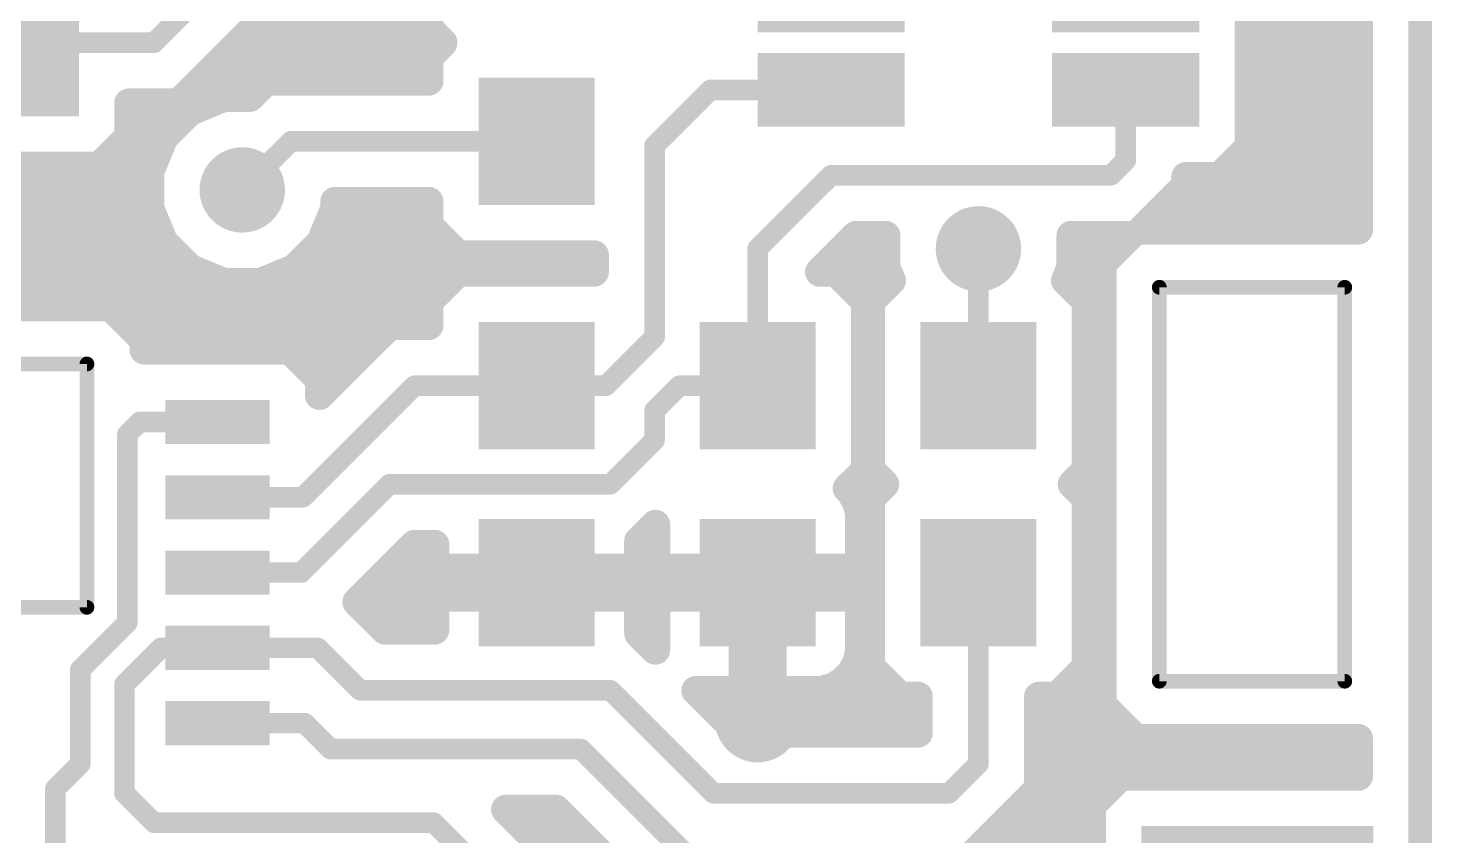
# Model space of a CAD drawing. Extents: x -0.1 to 53.2, y -0.1 to 25.5.
# Drawn here: x 13.39 to 25.5, y 9.66 to 16.64 of the extents above; entities that cross this region are included whole.
import ezdxf

# ---------------------------------------------------------------- set-up
doc = ezdxf.new("R2010")
doc.units = 0
for name, color, linetype in [('1', 22, 'CONTINUOUS'), ('18', 82, 'CONTINUOUS'), ('20', 7, 'CONTINUOUS')]:
    doc.layers.add(name, color=color, linetype=linetype)

# ---------------------------------------------------------------- blocks, each defined once
blk = doc.blocks.new('RECT')
blk.add_solid([(-0.5, -0.5), (0.5, -0.5), (-0.5, 0.5), (0.5, 0.5)])
blk = doc.blocks.new('ROUNDV')
at = {"const_width": 0.5}
blk.add_lwpolyline([(0, -0.25, 1), (0, 0.25, 1), (0, -0.25)], format="xyb", dxfattribs=at)

msp = doc.modelspace()

# ---------------------------------------------------------------- linework, layer by layer
at = {"layer": '1'}
for points, const_width in [([(24.8666, 24.8666), (24.8666, 14.8953)], 0.254), ([(14.478, 16.51), (15.328, 17.36)], 0.1778), ([(23.9268, 15.6072), (23.9268, 17.4128)], 0.254), ([(14.6937, 15.9893), (15.5437, 16.8393)], 0.254), ([(16.8482, 16.8393), (16.8482, 16.6311)], 0.254), ([(15.4684, 16.764), (16.8482, 16.764)], 0.254), ([(23.9268, 16.764), (24.8666, 16.764)], 0.254), ([(16.8482, 16.6311), (16.9693, 16.51)], 0.254), ([(13.5128, 16.51), (14.478, 16.51)], 0.1778), ([(15.2144, 16.51), (16.9693, 16.51)], 0.254), ([(16.9693, 16.51), (16.8482, 16.3889)], 0.254), ([(23.9268, 16.51), (24.8666, 16.51)], 0.254), ([(16.8482, 16.3889), (16.8482, 16.1807)], 0.254), ([(14.9604, 16.256), (16.8482, 16.256)], 0.254), ([(23.9268, 16.256), (24.8666, 16.256)], 0.254), ([(15.4443, 16.1807), (15.3037, 16.0401)], 0.254), ([(16.8482, 16.1807), (15.4443, 16.1807)], 0.254), ([(14.2621, 15.6961), (14.2621, 15.9893)], 0.254), ([(14.2621, 15.9893), (14.6937, 15.9893)], 0.254), ([(14.7064, 16.002), (14.9889, 16.002)], 0.254), ([(15.0808, 16.0401), (14.7868, 15.9183)], 0.254), ([(15.3037, 16.0401), (15.0808, 16.0401)], 0.254), ([(18.796, 15.621), (19.2786, 16.1036)], 0.1778), ([(20.32, 16.1036), (19.2786, 16.1036)], 0.1778), ([(22.86, 15.494), (22.86, 16.1036)], 0.1778), ([(23.9268, 16.002), (24.8666, 16.002)], 0.254), ([(14.7868, 15.9183), (14.5617, 15.6932)], 0.254), ([(14.2621, 15.748), (14.6165, 15.748)], 0.254), ([(23.9268, 15.748), (24.8666, 15.748)], 0.254), ([(14.0092, 15.4432), (14.2621, 15.6961)], 0.254), ([(14.5617, 15.6932), (14.4399, 15.3992)], 0.254), ([(15.66, 15.66), (15.24, 15.24)], 0.1778), ([(17.78, 15.66), (15.66, 15.66)], 0.1778), ([(18.796, 13.97), (18.796, 15.621)], 0.1778), ([(23.6739, 15.3543), (23.9268, 15.6072)], 0.254), ([(13.1316, 15.4432), (14.0092, 15.4432)], 0.254), ([(14.06, 15.494), (14.4792, 15.494)], 0.254), ([(14.4399, 15.3992), (14.4399, 15.0808)], 0.254), ([(22.733, 15.367), (22.86, 15.494)], 0.1778), ([(23.8136, 15.494), (24.8666, 15.494)], 0.254), ([(19.685, 14.732), (20.32, 15.367)], 0.1778), ([(20.32, 15.367), (22.733, 15.367)], 0.1778), ([(23.0757, 14.9733), (23.3807, 15.2783)], 0.254), ([(23.3807, 15.2783), (23.3807, 15.3543)], 0.254), ([(23.3807, 15.3543), (23.6739, 15.3543)], 0.254), ([(12.9284, 15.24), (14.4399, 15.24)], 0.254), ([(16.0401, 15.0808), (16.0401, 15.1393)], 0.254), ([(16.0401, 15.1393), (16.8482, 15.1393)], 0.254), ([(16.8482, 15.1393), (16.8482, 14.9311)], 0.254), ([(23.3424, 15.24), (24.8666, 15.24)], 0.254), ([(14.4399, 15.0808), (14.5617, 14.7868)], 0.254), ([(15.9183, 14.7868), (16.0401, 15.0808)], 0.254), ([(12.6744, 14.986), (14.4792, 14.986)], 0.254), ([(16.0008, 14.986), (16.8482, 14.986)], 0.254), ([(16.8482, 14.9311), (17.1011, 14.6782)], 0.254), ([(22.9977, 14.8953), (23.0757, 14.9733)], 0.254), ([(24.8666, 14.8953), (22.9977, 14.8953)], 0.254), ([(23.0884, 14.986), (24.8666, 14.986)], 0.254), ([(14.5617, 14.7868), (14.7868, 14.5617)], 0.254), ([(15.6932, 14.5617), (15.9183, 14.7868)], 0.254), ([(20.2212, 14.5318), (20.5357, 14.8463)], 0.254), ([(20.5357, 14.8463), (20.7899, 14.8463)], 0.254), ([(20.7899, 14.8463), (20.7899, 14.5728)], 0.254), ([(22.3901, 14.5728), (22.3901, 14.8463)], 0.254), ([(22.3901, 14.8463), (22.5173, 14.8463)], 0.254), ([(22.5173, 14.8463), (22.8958, 14.8463)], 0.254), ([(22.8958, 14.8463), (22.6547, 14.6052)], 0.254), ([(12.4204, 14.732), (14.6165, 14.732)], 0.254), ([(15.8635, 14.732), (17.0473, 14.732)], 0.254), ([(17.1011, 14.6782), (18.2753, 14.6782)], 0.254), ([(18.2753, 14.6782), (18.2753, 14.5318)], 0.254), ([(19.685, 13.55), (19.685, 14.732)], 0.1778), ([(20.4214, 14.732), (20.7899, 14.732)], 0.254), ([(21.59, 13.55), (21.59, 14.732)], 0.1778), ([(22.3901, 14.732), (22.7815, 14.732)], 0.254), ([(14.7868, 14.5617), (15.0808, 14.4399)], 0.254), ([(15.3992, 14.4399), (15.6932, 14.5617)], 0.254), ([(17.1011, 14.5318), (16.8482, 14.2789)], 0.254), ([(18.2753, 14.5318), (17.1011, 14.5318)], 0.254), ([(20.3639, 14.5318), (20.2212, 14.5318)], 0.254), ([(20.6168, 14.2789), (20.3639, 14.5318)], 0.254), ([(20.7899, 14.5728), (20.8374, 14.4581)], 0.254), ([(22.3426, 14.4581), (22.3901, 14.5728)], 0.254), ([(22.6547, 14.6052), (22.6547, 10.7948)], 0.254), ([(10.0074, 14.478), (14.9889, 14.478)], 0.254), ([(15.0808, 14.4399), (15.3992, 14.4399)], 0.254), ([(15.4911, 14.478), (17.0473, 14.478)], 0.254), ([(20.4177, 14.478), (20.8292, 14.478)], 0.254), ([(20.8374, 14.4581), (20.6582, 14.2789)], 0.254), ([(22.5218, 14.2789), (22.3426, 14.4581)], 0.254), ([(22.3508, 14.478), (22.6547, 14.478)], 0.254), ([(14.1052, 14.2333), (11.2948, 14.2333)], 0.254), ([(14.3953, 13.9432), (14.1052, 14.2333)], 0.254), ([(14.1145, 14.224), (16.8482, 14.224)], 0.254), ([(16.8482, 14.2789), (16.8482, 14.0707)], 0.254), ([(20.6168, 12.8211), (20.6168, 14.2789)], 0.254), ([(20.6168, 14.224), (20.6582, 14.224)], 0.254), ([(20.6582, 14.2789), (20.6582, 12.8211)], 0.254), ([(22.5218, 12.8211), (22.5218, 14.2789)], 0.254), ([(22.5218, 14.224), (22.6547, 14.224)], 0.254), ([(16.5093, 14.0707), (15.9068, 13.4682)], 0.254), ([(16.8482, 14.0707), (16.5093, 14.0707)], 0.254), ([(14.3685, 13.97), (16.4086, 13.97)], 0.254), ([(14.3953, 13.859), (14.3953, 13.9432)], 0.254), ([(18.376, 13.55), (18.796, 13.97)], 0.1778), ([(20.6168, 13.97), (20.6582, 13.97)], 0.254), ([(22.5218, 13.97), (22.6547, 13.97)], 0.254), ([(14.3961, 13.8598), (14.3953, 13.859)], 0.254), ([(15.6539, 13.8598), (14.3961, 13.8598)], 0.254), ([(15.9068, 13.6069), (15.6539, 13.8598)], 0.254), ([(15.7977, 13.716), (16.1546, 13.716)], 0.254), ([(20.6168, 13.716), (20.6582, 13.716)], 0.254), ([(22.5218, 13.716), (22.6547, 13.716)], 0.254), ([(15.9068, 13.4682), (15.9068, 13.6069)], 0.254), ([(16.725, 13.55), (15.763, 12.588)], 0.1778), ([(17.78, 13.55), (16.725, 13.55)], 0.1778), ([(17.78, 13.55), (18.376, 13.55)], 0.1778), ([(18.796, 13.335), (19.011, 13.55)], 0.1778), ([(19.685, 13.55), (19.011, 13.55)], 0.1778), ([(20.6168, 13.462), (20.6582, 13.462)], 0.254), ([(22.5218, 13.462), (22.6547, 13.462)], 0.254), ([(14.3556, 13.238), (14.2494, 13.1318)], 0.1778), ([(15.025, 13.238), (14.3556, 13.238)], 0.1778), ([(18.796, 13.081), (18.796, 13.335)], 0.1778), ([(20.6168, 13.208), (20.6582, 13.208)], 0.254), ([(22.5218, 13.208), (22.6547, 13.208)], 0.254), ([(14.2494, 13.1318), (14.2494, 11.5062)], 0.1778), ([(18.415, 12.7), (18.796, 13.081)], 0.1778), ([(20.6168, 12.954), (20.6582, 12.954)], 0.254), ([(22.5218, 12.954), (22.6547, 12.954)], 0.254), ([(20.4597, 12.6641), (20.6168, 12.8211)], 0.254), ([(20.6582, 12.8211), (20.7793, 12.7)], 0.254), ([(22.4007, 12.7), (22.5218, 12.8211)], 0.254), ([(15.748, 11.938), (16.51, 12.7)], 0.1778), ([(16.51, 12.7), (18.415, 12.7)], 0.1778), ([(20.4899, 12.6339), (20.4597, 12.6641)], 0.254), ([(20.54, 12.5471), (20.4899, 12.6339)], 0.254), ([(20.4957, 12.7), (20.7793, 12.7)], 0.254), ([(20.7793, 12.7), (20.6582, 12.5789)], 0.254), ([(22.5218, 12.5789), (22.4007, 12.7)], 0.254), ([(22.4007, 12.7), (22.6547, 12.7)], 0.254), ([(15.025, 12.588), (15.763, 12.588)], 0.1778), ([(20.566, 12.4502), (20.54, 12.5471)], 0.254), ([(20.6582, 12.5789), (20.6582, 11.1211)], 0.254), ([(22.5218, 11.1211), (22.5218, 12.5789)], 0.254), ([(18.661, 12.2096), (18.804, 12.3526)], 0.254), ([(18.804, 12.3526), (18.804, 11.973)], 0.254), ([(20.566, 11.973), (20.566, 12.4502)], 0.254), ([(20.566, 12.446), (20.6582, 12.446)], 0.254), ([(22.5218, 12.446), (22.6547, 12.446)], 0.254), ([(16.2304, 11.684), (16.7257, 12.1793)], 0.254), ([(16.7257, 12.1793), (16.899, 12.1793)], 0.254), ([(16.899, 12.1793), (16.899, 11.973)], 0.254), ([(18.661, 11.973), (18.661, 12.2096)], 0.254), ([(18.661, 12.192), (18.804, 12.192)], 0.254), ([(20.566, 12.192), (20.6582, 12.192)], 0.254), ([(22.5218, 12.192), (22.6547, 12.192)], 0.254), ([(15.025, 11.938), (15.748, 11.938)], 0.1778), ([(16.4844, 11.938), (17.657, 11.938)], 0.254), ([(16.899, 11.973), (17.657, 11.973)], 0.254), ([(17.657, 11.973), (17.657, 11.727)], 0.254), ([(17.903, 11.727), (17.903, 11.973)], 0.254), ([(17.903, 11.973), (18.661, 11.973)], 0.254), ([(17.903, 11.938), (19.562, 11.938)], 0.254), ([(18.804, 11.973), (19.562, 11.973)], 0.254), ([(19.562, 11.973), (19.562, 11.727)], 0.254), ([(19.808, 11.727), (19.808, 11.973)], 0.254), ([(19.808, 11.973), (20.566, 11.973)], 0.254), ([(19.808, 11.938), (20.6582, 11.938)], 0.254), ([(22.5218, 11.938), (22.6547, 11.938)], 0.254), ([(21.59, 11.85), (21.59, 10.287)], 0.1778), ([(16.4717, 11.4427), (16.2304, 11.684)], 0.254), ([(16.2304, 11.684), (16.899, 11.684)], 0.254), ([(17.657, 11.727), (16.899, 11.727)], 0.254), ([(16.899, 11.727), (16.899, 11.4427)], 0.254), ([(18.661, 11.727), (17.903, 11.727)], 0.254), ([(18.661, 11.4124), (18.661, 11.727)], 0.254), ([(18.661, 11.684), (18.804, 11.684)], 0.254), ([(19.562, 11.727), (18.804, 11.727)], 0.254), ([(18.804, 11.727), (18.804, 11.2694)], 0.254), ([(19.562, 10.919), (19.562, 11.727)], 0.254), ([(19.562, 11.727), (19.808, 11.727)], 0.254), ([(19.562, 11.684), (19.808, 11.684)], 0.254), ([(20.566, 11.727), (19.808, 11.727)], 0.254), ([(19.808, 11.727), (19.808, 10.919)], 0.254), ([(20.566, 11.2498), (20.566, 11.727)], 0.254), ([(20.566, 11.684), (20.6582, 11.684)], 0.254), ([(22.5218, 11.684), (22.6547, 11.684)], 0.254), ([(14.2494, 11.5062), (13.843, 11.0998)], 0.1778), ([(16.899, 11.4427), (16.4717, 11.4427)], 0.254), ([(18.661, 11.43), (18.804, 11.43)], 0.254), ([(18.804, 11.2694), (18.661, 11.4124)], 0.254), ([(19.562, 11.43), (19.808, 11.43)], 0.254), ([(20.566, 11.43), (20.6582, 11.43)], 0.254), ([(22.5218, 11.43), (22.6547, 11.43)], 0.254), ([(14.5392, 11.288), (14.224, 10.9728)], 0.1778), ([(15.025, 11.288), (14.5392, 11.288)], 0.1778), ([(15.025, 11.288), (15.89, 11.288)], 0.1778), ([(15.89, 11.288), (16.256, 10.922)], 0.1778), ([(19.562, 11.176), (19.808, 11.176)], 0.254), ([(20.4899, 11.0661), (20.54, 11.1529)], 0.254), ([(20.54, 11.1529), (20.566, 11.2498)], 0.254), ([(20.5462, 11.176), (20.6582, 11.176)], 0.254), ([(22.5218, 11.176), (22.6547, 11.176)], 0.254), ([(13.843, 11.0998), (13.843, 10.287)], 0.1778), ([(20.4189, 10.9951), (20.4899, 11.0661)], 0.254), ([(20.6582, 11.1211), (20.9111, 10.8682)], 0.254), ([(22.2689, 10.8682), (22.5218, 11.1211)], 0.254), ([(14.224, 10.9728), (14.224, 10.033)], 0.1778), ([(19.5197, 10.5537), (19.1544, 10.919)], 0.254), ([(19.1544, 10.919), (19.562, 10.919)], 0.254), ([(19.562, 10.922), (19.808, 10.922)], 0.254), ([(19.808, 10.919), (20.2352, 10.919)], 0.254), ([(20.2352, 10.919), (20.3321, 10.945)], 0.254), ([(20.2464, 10.922), (20.8573, 10.922)], 0.254), ([(20.3321, 10.945), (20.4189, 10.9951)], 0.254), ([(22.3227, 10.922), (22.6547, 10.922)], 0.254), ([(18.415, 10.922), (16.256, 10.922)], 0.1778), ([(19.304, 10.033), (18.415, 10.922)], 0.1778), ([(20.9111, 10.8682), (21.0693, 10.8682)], 0.254), ([(21.0693, 10.8682), (21.0693, 10.5537)], 0.254), ([(22.1107, 10.0713), (22.1107, 10.8682)], 0.254), ([(22.1107, 10.8682), (22.2689, 10.8682)], 0.254), ([(22.6547, 10.7948), (22.9448, 10.5047)], 0.254), ([(19.4054, 10.668), (21.0693, 10.668)], 0.254), ([(22.1107, 10.668), (22.7815, 10.668)], 0.254), ([(15.025, 10.638), (15.778, 10.638)], 0.1778), ([(15.778, 10.638), (16.002, 10.414)], 0.1778), ([(21.0693, 10.5537), (19.5197, 10.5537)], 0.254), ([(22.1107, 10.414), (24.8666, 10.414)], 0.254), ([(22.9448, 10.5047), (24.8666, 10.5047)], 0.254), ([(24.8666, 10.5047), (24.8666, 10.1818)], 0.254), ([(16.002, 10.414), (18.161, 10.414)], 0.1778), ([(18.161, 10.414), (19.685, 8.89)], 0.1778), ([(13.628, 10.072), (13.843, 10.287)], 0.1778), ([(21.59, 10.287), (21.336, 10.033)], 0.1778), ([(22.8161, 10.1818), (22.5632, 9.9289)], 0.254), ([(24.8666, 10.1818), (22.8161, 10.1818)], 0.254), ([(21.8567, 9.8173), (22.1107, 10.0713)], 0.254), ([(22.1107, 10.16), (22.7943, 10.16)], 0.254), ([(13.628, 8.89), (13.628, 10.072)], 0.1778), ([(14.224, 10.033), (14.478, 9.779)], 0.1778), ([(21.336, 10.033), (19.304, 10.033)], 0.1778), ([(22.5632, 9.9289), (22.5632, 8.3711)], 0.254), ([(17.9957, 9.4107), (17.5131, 9.8933)], 0.254), ([(17.5131, 9.8933), (17.9453, 9.8933)], 0.254), ([(17.9453, 9.8933), (18.8849, 8.9537)], 0.254), ([(21.5517, 9.5123), (21.8567, 9.8173)], 0.254), ([(21.9454, 9.906), (22.5632, 9.906)], 0.254), ([(14.478, 9.779), (16.891, 9.779)], 0.1778), ([(16.891, 9.779), (17.78, 8.89)], 0.1778), ([(17.7544, 9.652), (18.1866, 9.652)], 0.254), ([(21.6914, 9.652), (22.5632, 9.652)], 0.254)]:
    msp.add_lwpolyline(points, dxfattribs=dict(at, const_width=const_width))
for points, const_width in [([(16.8931, 16.676, 1), (16.8033, 16.5862)], 0.127), ([(13.5128, 16.5545, 1), (13.5128, 16.4656)], 0.0889), ([(14.478, 16.4656, 1), (14.478, 16.5545)], 0.0889), ([(15.2144, 16.5735, 1), (15.2144, 16.4465)], 0.127), ([(16.7847, 16.6311, 1), (16.9117, 16.6311)], 0.127), ([(17.0142, 16.4651, 1), (16.9244, 16.5549)], 0.127), ([(16.9244, 16.4651, 1), (17.0142, 16.5549)], 0.127), ([(16.9693, 16.4465, 1), (16.9693, 16.5735)], 0.127), ([(23.9268, 16.5735, 1), (23.9268, 16.4465)], 0.127), ([(24.8666, 16.4465, 1), (24.8666, 16.5735)], 0.127), ([(14.4466, 16.5414, 1), (14.5094, 16.4786)], 0.0889), ([(16.9117, 16.3889, 1), (16.7847, 16.3889)], 0.127), ([(16.8033, 16.4338, 1), (16.8931, 16.344)], 0.127), ([(14.9604, 16.3195, 1), (14.9604, 16.1925)], 0.127), ([(16.8482, 16.1925, 1), (16.8482, 16.3195)], 0.127), ([(23.9268, 16.3195, 1), (23.9268, 16.1925)], 0.127), ([(24.8666, 16.1925, 1), (24.8666, 16.3195)], 0.127), ([(15.4443, 16.2442, 1), (15.4443, 16.1172)], 0.127), ([(15.4892, 16.1358, 1), (15.3994, 16.2256)], 0.127), ([(16.7847, 16.1807, 1), (16.9117, 16.1807)], 0.127), ([(16.8482, 16.1172, 1), (16.8482, 16.2442)], 0.127), ([(14.3256, 15.9893, 1), (14.1986, 15.9893)], 0.127), ([(14.2621, 16.0528, 1), (14.2621, 15.9258)], 0.127), ([(14.7064, 16.0655, 1), (14.7064, 15.9385)], 0.127), ([(14.6937, 15.9258, 1), (14.6937, 16.0528)], 0.127), ([(14.9889, 15.9385, 1), (14.9889, 16.0655)], 0.127), ([(15.0808, 16.1036, 1), (15.0808, 15.9766)], 0.127), ([(15.1051, 15.9814, 1), (15.0565, 16.0988)], 0.127), ([(15.2588, 16.085, 1), (15.3486, 15.9952)], 0.127), ([(15.3037, 15.9766, 1), (15.3037, 16.1036)], 0.127), ([(19.2786, 16.1481, 1), (19.2786, 16.0591)], 0.0889), ([(19.31, 16.0722, 1), (19.2472, 16.135)], 0.0889), ([(20.32, 16.0591, 1), (20.32, 16.1481)], 0.0889), ([(22.9045, 16.1036, 1), (22.8155, 16.1036)], 0.0889), ([(23.9268, 16.0655, 1), (23.9268, 15.9385)], 0.127), ([(24.8666, 15.9385, 1), (24.8666, 16.0655)], 0.127), ([(14.6488, 16.0342, 1), (14.7386, 15.9444)], 0.127), ([(14.7625, 15.977, 1), (14.8111, 15.8596)], 0.127), ([(14.8317, 15.8734, 1), (14.7419, 15.9632)], 0.127), ([(14.2621, 15.8115, 1), (14.2621, 15.6845)], 0.127), ([(14.6165, 15.6845, 1), (14.6165, 15.8115)], 0.127), ([(23.9268, 15.8115, 1), (23.9268, 15.6845)], 0.127), ([(24.8666, 15.6845, 1), (24.8666, 15.8115)], 0.127), ([(14.1986, 15.6961, 1), (14.3256, 15.6961)], 0.127), ([(14.307, 15.6512, 1), (14.2172, 15.741)], 0.127), ([(14.5168, 15.7381, 1), (14.6066, 15.6483)], 0.127), ([(14.6204, 15.6689, 1), (14.503, 15.7175)], 0.127), ([(15.66, 15.7044, 1), (15.66, 15.6156)], 0.0889), ([(15.6914, 15.6286, 1), (15.6286, 15.6914)], 0.0889), ([(17.78, 15.6156, 1), (17.78, 15.7044)], 0.0889), ([(18.8405, 15.621, 1), (18.7515, 15.621)], 0.0889), ([(18.7646, 15.6524, 1), (18.8274, 15.5896)], 0.0889), ([(23.8633, 15.6072, 1), (23.9903, 15.6072)], 0.127), ([(23.9717, 15.5623, 1), (23.8819, 15.6521)], 0.127), ([(13.9643, 15.4881, 1), (14.0541, 15.3983)], 0.127), ([(14.06, 15.5575, 1), (14.06, 15.4305)], 0.127), ([(14.0092, 15.3797, 1), (14.0092, 15.5067)], 0.127), ([(14.5034, 15.3992, 1), (14.3764, 15.3992)], 0.127), ([(14.4792, 15.4305, 1), (14.4792, 15.5575)], 0.127), ([(22.8155, 15.494, 1), (22.9045, 15.494)], 0.0889), ([(22.8914, 15.4626, 1), (22.8286, 15.5254)], 0.0889), ([(23.8136, 15.5575, 1), (23.8136, 15.4305)], 0.127), ([(24.8666, 15.4305, 1), (24.8666, 15.5575)], 0.127), ([(14.3812, 15.4235, 1), (14.4986, 15.3748)], 0.127), ([(20.32, 15.4115, 1), (20.32, 15.3226)], 0.0889), ([(20.3514, 15.3356, 1), (20.2886, 15.3984)], 0.0889), ([(22.7016, 15.3984, 1), (22.7644, 15.3356)], 0.0889), ([(22.733, 15.3226, 1), (22.733, 15.4115)], 0.0889), ([(23.4442, 15.3543, 1), (23.3172, 15.3543)], 0.127), ([(23.3807, 15.4178, 1), (23.3807, 15.2908)], 0.127), ([(23.4256, 15.2334, 1), (23.3358, 15.3232)], 0.127), ([(23.629, 15.3992, 1), (23.7188, 15.3094)], 0.127), ([(23.6739, 15.2908, 1), (23.6739, 15.4178)], 0.127), ([(14.4399, 15.1765, 1), (14.4399, 15.3035)], 0.127), ([(15.2086, 15.2714, 1), (15.2714, 15.2086)], 0.0889), ([(16.1036, 15.1393, 1), (15.9766, 15.1393)], 0.127), ([(16.0401, 15.2028, 1), (16.0401, 15.0758)], 0.127), ([(16.9117, 15.1393, 1), (16.7847, 15.1393)], 0.127), ([(16.8482, 15.0758, 1), (16.8482, 15.2028)], 0.127), ([(23.3424, 15.3035, 1), (23.3424, 15.1765)], 0.127), ([(23.3172, 15.2783, 1), (23.4442, 15.2783)], 0.127), ([(24.8666, 15.1765, 1), (24.8666, 15.3035)], 0.127), ([(14.4986, 15.1051, 1), (14.3812, 15.0565)], 0.127), ([(14.3764, 15.0808, 1), (14.5034, 15.0808)], 0.127), ([(15.9766, 15.0808, 1), (16.1036, 15.0808)], 0.127), ([(16.0988, 15.0565, 1), (15.9814, 15.1051)], 0.127), ([(14.4792, 14.9225, 1), (14.4792, 15.0495)], 0.127), ([(16.0008, 15.0495, 1), (16.0008, 14.9225)], 0.127), ([(16.8931, 14.976, 1), (16.8033, 14.8862)], 0.127), ([(16.8482, 14.9225, 1), (16.8482, 15.0495)], 0.127), ([(22.9977, 14.9588, 1), (22.9977, 14.8318)], 0.127), ([(23.0308, 15.0182, 1), (23.1206, 14.9284)], 0.127), ([(23.0884, 15.0495, 1), (23.0884, 14.9225)], 0.127), ([(23.1206, 14.9284, 1), (23.0308, 15.0182)], 0.127), ([(24.8666, 14.9225, 1), (24.8666, 15.0495)], 0.127), ([(24.8666, 14.8318, 1), (24.8666, 14.9588)], 0.127), ([(14.6066, 14.8317, 1), (14.5168, 14.7419)], 0.127), ([(15.9632, 14.7419, 1), (15.8734, 14.8317)], 0.127), ([(16.7847, 14.9311, 1), (16.9117, 14.9311)], 0.127), ([(20.5357, 14.9098, 1), (20.5357, 14.7828)], 0.127), ([(20.5806, 14.8014, 1), (20.4908, 14.8912)], 0.127), ([(20.8534, 14.8463, 1), (20.7264, 14.8463)], 0.127), ([(20.7899, 14.7828, 1), (20.7899, 14.9098)], 0.127), ([(22.4536, 14.8463, 1), (22.3266, 14.8463)], 0.127), ([(22.3901, 14.9098, 1), (22.3901, 14.7828)], 0.127), ([(22.5173, 14.9098, 1), (22.5173, 14.7828)], 0.127), ([(22.5173, 14.7828, 1), (22.5173, 14.9098)], 0.127), ([(22.9407, 14.8014, 1), (22.8509, 14.8912)], 0.127), ([(22.8958, 14.7828, 1), (22.8958, 14.9098)], 0.127), ([(22.9528, 14.9402, 1), (23.0426, 14.8504)], 0.127), ([(24.8031, 14.8953, 1), (24.9301, 14.8953)], 0.127), ([(14.503, 14.7625, 1), (14.6204, 14.8111)], 0.127), ([(14.6165, 14.6685, 1), (14.6165, 14.7955)], 0.127), ([(15.8635, 14.7955, 1), (15.8635, 14.6685)], 0.127), ([(15.8596, 14.8111, 1), (15.977, 14.7625)], 0.127), ([(17.1011, 14.7417, 1), (17.1011, 14.6147)], 0.127), ([(17.0473, 14.6685, 1), (17.0473, 14.7955)], 0.127), ([(17.0562, 14.6333, 1), (17.146, 14.7231)], 0.127), ([(18.3388, 14.6782, 1), (18.2118, 14.6782)], 0.127), ([(18.2753, 14.6147, 1), (18.2753, 14.7417)], 0.127), ([(19.7295, 14.732, 1), (19.6406, 14.732)], 0.0889), ([(19.6536, 14.7634, 1), (19.7164, 14.7006)], 0.0889), ([(20.4214, 14.7955, 1), (20.4214, 14.6685)], 0.127), ([(20.7899, 14.6685, 1), (20.7899, 14.7955)], 0.127), ([(21.6345, 14.732, 1), (21.5455, 14.732)], 0.0889), ([(22.3901, 14.7955, 1), (22.3901, 14.6685)], 0.127), ([(22.7815, 14.6685, 1), (22.7815, 14.7955)], 0.127), ([(14.8111, 14.6204, 1), (14.7625, 14.503)], 0.127), ([(14.7419, 14.5168, 1), (14.8317, 14.6066)], 0.127), ([(15.6483, 14.6066, 1), (15.7381, 14.5168)], 0.127), ([(15.7175, 14.503, 1), (15.6689, 14.6204)], 0.127), ([(17.1011, 14.5953, 1), (17.1011, 14.4683)], 0.127), ([(17.146, 14.4869, 1), (17.0562, 14.5767)], 0.127), ([(18.2753, 14.4683, 1), (18.2753, 14.5953)], 0.127), ([(20.2212, 14.5953, 1), (20.2212, 14.4683)], 0.127), ([(20.4088, 14.5767, 1), (20.319, 14.4869)], 0.127), ([(20.3639, 14.4683, 1), (20.3639, 14.5953)], 0.127), ([(20.8486, 14.5971, 1), (20.7312, 14.5485)], 0.127), ([(22.4488, 14.5485, 1), (22.3314, 14.5971)], 0.127), ([(22.7182, 14.6052, 1), (22.5912, 14.6052)], 0.127), ([(22.6098, 14.6501, 1), (22.6996, 14.5603)], 0.127), ([(14.9889, 14.4145, 1), (14.9889, 14.5415)], 0.127), ([(15.0808, 14.5034, 1), (15.0808, 14.3764)], 0.127), ([(15.0565, 14.3812, 1), (15.1051, 14.4986)], 0.127), ([(15.3748, 14.4986, 1), (15.4235, 14.3812)], 0.127), ([(15.3992, 14.3764, 1), (15.3992, 14.5034)], 0.127), ([(15.4911, 14.5415, 1), (15.4911, 14.4145)], 0.127), ([(17.0473, 14.4145, 1), (17.0473, 14.5415)], 0.127), ([(18.2118, 14.5318, 1), (18.3388, 14.5318)], 0.127), ([(20.1763, 14.5767, 1), (20.2661, 14.4869)], 0.127), ([(20.4177, 14.5415, 1), (20.4177, 14.4145)], 0.127), ([(20.7264, 14.5728, 1), (20.8534, 14.5728)], 0.127), ([(20.7788, 14.4338, 1), (20.8961, 14.4824)], 0.127), ([(20.8823, 14.4132, 1), (20.7925, 14.503)], 0.127), ([(20.8292, 14.4145, 1), (20.8292, 14.5415)], 0.127), ([(22.3875, 14.503, 1), (22.2977, 14.4132)], 0.127), ([(22.2839, 14.4824, 1), (22.4012, 14.4338)], 0.127), ([(22.3508, 14.5415, 1), (22.3508, 14.4145)], 0.127), ([(22.3266, 14.5728, 1), (22.4536, 14.5728)], 0.127), ([(22.6547, 14.4145, 1), (22.6547, 14.5415)], 0.127), ([(14.1501, 14.2782, 1), (14.0603, 14.1884)], 0.127), ([(14.1145, 14.2875, 1), (14.1145, 14.1605)], 0.127), ([(14.1052, 14.1698, 1), (14.1052, 14.2968)], 0.127), ([(16.9117, 14.2789, 1), (16.7847, 14.2789)], 0.127), ([(16.8033, 14.3238, 1), (16.8931, 14.234)], 0.127), ([(16.8482, 14.1605, 1), (16.8482, 14.2875)], 0.127), ([(20.6803, 14.2789, 1), (20.5533, 14.2789)], 0.127), ([(20.6168, 14.2875, 1), (20.6168, 14.1605)], 0.127), ([(20.5719, 14.234, 1), (20.6617, 14.3238)], 0.127), ([(20.7217, 14.2789, 1), (20.5947, 14.2789)], 0.127), ([(20.6133, 14.3238, 1), (20.7031, 14.234)], 0.127), ([(20.6582, 14.1605, 1), (20.6582, 14.2875)], 0.127), ([(22.5853, 14.2789, 1), (22.4583, 14.2789)], 0.127), ([(22.5218, 14.2875, 1), (22.5218, 14.1605)], 0.127), ([(22.4769, 14.234, 1), (22.5667, 14.3238)], 0.127), ([(22.6547, 14.1605, 1), (22.6547, 14.2875)], 0.127), ([(16.5093, 14.1342, 1), (16.5093, 14.0072)], 0.127), ([(16.5542, 14.0258, 1), (16.4644, 14.1156)], 0.127), ([(16.8482, 14.0072, 1), (16.8482, 14.1342)], 0.127), ([(14.3685, 14.0335, 1), (14.3685, 13.9065)], 0.127), ([(14.4588, 13.9432, 1), (14.3318, 13.9432)], 0.127), ([(14.3504, 13.8983, 1), (14.4402, 13.9881)], 0.127), ([(16.4086, 13.9065, 1), (16.4086, 14.0335)], 0.127), ([(16.7847, 14.0707, 1), (16.9117, 14.0707)], 0.127), ([(18.8274, 13.9386, 1), (18.7646, 14.0014)], 0.0889), ([(20.6168, 14.0335, 1), (20.6168, 13.9065)], 0.127), ([(20.6582, 13.9065, 1), (20.6582, 14.0335)], 0.127), ([(22.5218, 14.0335, 1), (22.5218, 13.9065)], 0.127), ([(22.6547, 13.9065, 1), (22.6547, 14.0335)], 0.127), ([(14.3503, 13.9038, 1), (14.4403, 13.8141)], 0.127), ([(14.3961, 13.9233, 1), (14.3961, 13.7963)], 0.127), ([(14.4411, 13.815, 1), (14.3512, 13.9046)], 0.127), ([(15.6988, 13.9047, 1), (15.609, 13.8149)], 0.127), ([(15.6539, 13.7963, 1), (15.6539, 13.9233)], 0.127), ([(18.7515, 13.97, 1), (18.8405, 13.97)], 0.0889), ([(14.3318, 13.859, 1), (14.4588, 13.859)], 0.127), ([(15.7977, 13.7795, 1), (15.7977, 13.6525)], 0.127), ([(16.1546, 13.6525, 1), (16.1546, 13.7795)], 0.127), ([(20.6168, 13.7795, 1), (20.6168, 13.6525)], 0.127), ([(20.6582, 13.6525, 1), (20.6582, 13.7795)], 0.127), ([(22.5218, 13.7795, 1), (22.5218, 13.6525)], 0.127), ([(22.6547, 13.6525, 1), (22.6547, 13.7795)], 0.127), ([(15.9703, 13.6069, 1), (15.8433, 13.6069)], 0.127), ([(15.8619, 13.562, 1), (15.9517, 13.6518)], 0.127), ([(15.8619, 13.5131, 1), (15.9517, 13.4233)], 0.127), ([(16.725, 13.5945, 1), (16.725, 13.5056)], 0.0889), ([(16.7564, 13.5186, 1), (16.6936, 13.5814)], 0.0889), ([(17.78, 13.5945, 1), (17.78, 13.5056)], 0.0889), ([(17.78, 13.5056, 1), (17.78, 13.5945)], 0.0889), ([(18.3446, 13.5814, 1), (18.4074, 13.5186)], 0.0889), ([(18.376, 13.5056, 1), (18.376, 13.5945)], 0.0889), ([(19.011, 13.5945, 1), (19.011, 13.5056)], 0.0889), ([(19.0424, 13.5186, 1), (18.9796, 13.5814)], 0.0889), ([(19.6406, 13.55, 1), (19.7295, 13.55)], 0.0889), ([(19.685, 13.5056, 1), (19.685, 13.5945)], 0.0889), ([(20.6168, 13.5255, 1), (20.6168, 13.3985)], 0.127), ([(20.6582, 13.3985, 1), (20.6582, 13.5255)], 0.127), ([(21.5455, 13.55, 1), (21.6345, 13.55)], 0.0889), ([(22.5218, 13.5255, 1), (22.5218, 13.3985)], 0.127), ([(22.6547, 13.3985, 1), (22.6547, 13.5255)], 0.127), ([(15.8433, 13.4682, 1), (15.9703, 13.4682)], 0.127), ([(14.3556, 13.2825, 1), (14.3556, 13.1936)], 0.0889), ([(14.387, 13.2066, 1), (14.3242, 13.2694)], 0.0889), ([(15.025, 13.1936, 1), (15.025, 13.2825)], 0.0889), ([(18.8405, 13.335, 1), (18.7515, 13.335)], 0.0889), ([(18.7646, 13.3664, 1), (18.8274, 13.3036)], 0.0889), ([(20.6168, 13.2715, 1), (20.6168, 13.1445)], 0.127), ([(20.6582, 13.1445, 1), (20.6582, 13.2715)], 0.127), ([(22.5218, 13.2715, 1), (22.5218, 13.1445)], 0.127), ([(22.6547, 13.1445, 1), (22.6547, 13.2715)], 0.127), ([(14.2939, 13.1318, 1), (14.205, 13.1318)], 0.0889), ([(14.218, 13.1632, 1), (14.2808, 13.1004)], 0.0889), ([(18.7515, 13.081, 1), (18.8405, 13.081)], 0.0889), ([(18.8274, 13.0496, 1), (18.7646, 13.1124)], 0.0889), ([(20.6168, 13.0175, 1), (20.6168, 12.8905)], 0.127), ([(20.6582, 12.8905, 1), (20.6582, 13.0175)], 0.127), ([(22.5218, 13.0175, 1), (22.5218, 12.8905)], 0.127), ([(22.6547, 12.8905, 1), (22.6547, 13.0175)], 0.127), ([(20.5533, 12.8211, 1), (20.6803, 12.8211)], 0.127), ([(20.6617, 12.7762, 1), (20.5719, 12.866)], 0.127), ([(20.7031, 12.866, 1), (20.6133, 12.7762)], 0.127), ([(20.5947, 12.8211, 1), (20.7217, 12.8211)], 0.127), ([(22.4583, 12.8211, 1), (22.5853, 12.8211)], 0.127), ([(22.5667, 12.7762, 1), (22.4769, 12.866)], 0.127), ([(16.51, 12.7445, 1), (16.51, 12.6556)], 0.0889), ([(16.5414, 12.6686, 1), (16.4786, 12.7314)], 0.0889), ([(18.3836, 12.7314, 1), (18.4464, 12.6686)], 0.0889), ([(18.415, 12.6556, 1), (18.415, 12.7445)], 0.0889), ([(20.5046, 12.709, 1), (20.4148, 12.6192)], 0.127), ([(20.4148, 12.709, 1), (20.5046, 12.6192)], 0.127), ([(20.5449, 12.6657, 1), (20.4349, 12.6022)], 0.127), ([(20.4957, 12.7635, 1), (20.4957, 12.6365)], 0.127), ([(20.445, 12.589, 1), (20.5348, 12.6788)], 0.127), ([(20.8242, 12.6551, 1), (20.7344, 12.7449)], 0.127), ([(20.7344, 12.6551, 1), (20.8242, 12.7449)], 0.127), ([(20.7793, 12.6365, 1), (20.7793, 12.7635)], 0.127), ([(22.4456, 12.7449, 1), (22.3558, 12.6551)], 0.127), ([(22.4007, 12.7635, 1), (22.4007, 12.6365)], 0.127), ([(22.3558, 12.7449, 1), (22.4456, 12.6551)], 0.127), ([(22.6547, 12.6365, 1), (22.6547, 12.7635)], 0.127), ([(15.025, 12.6325, 1), (15.025, 12.5436)], 0.0889), ([(15.7316, 12.6194, 1), (15.7944, 12.5566)], 0.0889), ([(15.763, 12.5436, 1), (15.763, 12.6325)], 0.0889), ([(20.6014, 12.5635, 1), (20.4787, 12.5306)], 0.127), ([(20.485, 12.5153, 1), (20.595, 12.5788)], 0.127), ([(20.7217, 12.5789, 1), (20.5947, 12.5789)], 0.127), ([(20.6133, 12.6238, 1), (20.7031, 12.534)], 0.127), ([(22.5853, 12.5789, 1), (22.4583, 12.5789)], 0.127), ([(22.4769, 12.534, 1), (22.5667, 12.6238)], 0.127), ([(18.8675, 12.3526, 1), (18.7405, 12.3526)], 0.127), ([(18.8489, 12.3077, 1), (18.7591, 12.3975)], 0.127), ([(20.6295, 12.4502, 1), (20.5025, 12.4502)], 0.127), ([(20.566, 12.5095, 1), (20.566, 12.3825)], 0.127), ([(20.5047, 12.4337, 1), (20.6273, 12.4666)], 0.127), ([(20.6582, 12.3825, 1), (20.6582, 12.5095)], 0.127), ([(22.5218, 12.5095, 1), (22.5218, 12.3825)], 0.127), ([(22.6547, 12.3825, 1), (22.6547, 12.5095)], 0.127), ([(16.7257, 12.2428, 1), (16.7257, 12.1158)], 0.127), ([(16.7706, 12.1344, 1), (16.6808, 12.2242)], 0.127), ([(16.9625, 12.1793, 1), (16.8355, 12.1793)], 0.127), ([(16.899, 12.1158, 1), (16.899, 12.2428)], 0.127), ([(18.7245, 12.2096, 1), (18.5975, 12.2096)], 0.127), ([(18.661, 12.2555, 1), (18.661, 12.1285)], 0.127), ([(18.6161, 12.2545, 1), (18.7059, 12.1647)], 0.127), ([(18.804, 12.1285, 1), (18.804, 12.2555)], 0.127), ([(20.566, 12.2555, 1), (20.566, 12.1285)], 0.127), ([(20.6582, 12.1285, 1), (20.6582, 12.2555)], 0.127), ([(22.5218, 12.2555, 1), (22.5218, 12.1285)], 0.127), ([(22.6547, 12.1285, 1), (22.6547, 12.2555)], 0.127), ([(15.025, 11.9825, 1), (15.025, 11.8936)], 0.0889), ([(15.7166, 11.9694, 1), (15.7794, 11.9066)], 0.0889), ([(15.748, 11.8936, 1), (15.748, 11.9825)], 0.0889), ([(16.4844, 12.0015, 1), (16.4844, 11.8745)], 0.127), ([(16.899, 12.0365, 1), (16.899, 11.9095)], 0.127), ([(16.8355, 11.973, 1), (16.9625, 11.973)], 0.127), ([(17.7205, 11.973, 1), (17.5935, 11.973)], 0.127), ([(17.657, 11.9095, 1), (17.657, 12.0365)], 0.127), ([(17.657, 11.8745, 1), (17.657, 12.0015)], 0.127), ([(17.9665, 11.973, 1), (17.8395, 11.973)], 0.127), ([(17.903, 12.0365, 1), (17.903, 11.9095)], 0.127), ([(17.903, 12.0015, 1), (17.903, 11.8745)], 0.127), ([(18.5975, 11.973, 1), (18.7245, 11.973)], 0.127), ([(18.661, 11.9095, 1), (18.661, 12.0365)], 0.127), ([(18.804, 12.0365, 1), (18.804, 11.9095)], 0.127), ([(18.7405, 11.973, 1), (18.8675, 11.973)], 0.127), ([(19.6255, 11.973, 1), (19.4985, 11.973)], 0.127), ([(19.562, 11.9095, 1), (19.562, 12.0365)], 0.127), ([(19.562, 11.8745, 1), (19.562, 12.0015)], 0.127), ([(19.8715, 11.973, 1), (19.7445, 11.973)], 0.127), ([(19.808, 12.0365, 1), (19.808, 11.9095)], 0.127), ([(19.808, 12.0015, 1), (19.808, 11.8745)], 0.127), ([(20.5025, 11.973, 1), (20.6295, 11.973)], 0.127), ([(20.566, 11.9095, 1), (20.566, 12.0365)], 0.127), ([(20.6582, 11.8745, 1), (20.6582, 12.0015)], 0.127), ([(22.5218, 12.0015, 1), (22.5218, 11.8745)], 0.127), ([(22.6547, 11.8745, 1), (22.6547, 12.0015)], 0.127), ([(21.6345, 11.85, 1), (21.5455, 11.85)], 0.0889), ([(16.2753, 11.7289, 1), (16.1855, 11.6391)], 0.127), ([(16.2304, 11.7475, 1), (16.2304, 11.6205)], 0.127), ([(16.1855, 11.7289, 1), (16.2753, 11.6391)], 0.127), ([(16.899, 11.7905, 1), (16.899, 11.6635)], 0.127), ([(16.9625, 11.727, 1), (16.8355, 11.727)], 0.127), ([(16.899, 11.6205, 1), (16.899, 11.7475)], 0.127), ([(17.5935, 11.727, 1), (17.7205, 11.727)], 0.127), ([(17.657, 11.6635, 1), (17.657, 11.7905)], 0.127), ([(17.903, 11.7905, 1), (17.903, 11.6635)], 0.127), ([(17.8395, 11.727, 1), (17.9665, 11.727)], 0.127), ([(18.7245, 11.727, 1), (18.5975, 11.727)], 0.127), ([(18.661, 11.7475, 1), (18.661, 11.6205)], 0.127), ([(18.661, 11.6635, 1), (18.661, 11.7905)], 0.127), ([(18.804, 11.7905, 1), (18.804, 11.6635)], 0.127), ([(18.8675, 11.727, 1), (18.7405, 11.727)], 0.127), ([(18.804, 11.6205, 1), (18.804, 11.7475)], 0.127), ([(19.6255, 11.727, 1), (19.4985, 11.727)], 0.127), ([(19.562, 11.7905, 1), (19.562, 11.6635)], 0.127), ([(19.562, 11.7475, 1), (19.562, 11.6205)], 0.127), ([(19.4985, 11.727, 1), (19.6255, 11.727)], 0.127), ([(19.562, 11.6635, 1), (19.562, 11.7905)], 0.127), ([(19.808, 11.7905, 1), (19.808, 11.6635)], 0.127), ([(19.8715, 11.727, 1), (19.7445, 11.727)], 0.127), ([(19.7445, 11.727, 1), (19.8715, 11.727)], 0.127), ([(19.808, 11.6635, 1), (19.808, 11.7905)], 0.127), ([(19.808, 11.6205, 1), (19.808, 11.7475)], 0.127), ([(20.6295, 11.727, 1), (20.5025, 11.727)], 0.127), ([(20.566, 11.7475, 1), (20.566, 11.6205)], 0.127), ([(20.566, 11.6635, 1), (20.566, 11.7905)], 0.127), ([(20.6582, 11.6205, 1), (20.6582, 11.7475)], 0.127), ([(22.5218, 11.7475, 1), (22.5218, 11.6205)], 0.127), ([(22.6547, 11.6205, 1), (22.6547, 11.7475)], 0.127), ([(14.205, 11.5062, 1), (14.2939, 11.5062)], 0.0889), ([(14.2808, 11.4748, 1), (14.218, 11.5376)], 0.0889), ([(16.4717, 11.5062, 1), (16.4717, 11.3792)], 0.127), ([(16.4268, 11.3978, 1), (16.5166, 11.4876)], 0.127), ([(16.8355, 11.4427, 1), (16.9625, 11.4427)], 0.127), ([(16.899, 11.3792, 1), (16.899, 11.5062)], 0.127), ([(18.661, 11.4935, 1), (18.661, 11.3665)], 0.127), ([(18.7059, 11.4573, 1), (18.6161, 11.3675)], 0.127), ([(18.804, 11.3665, 1), (18.804, 11.4935)], 0.127), ([(19.562, 11.4935, 1), (19.562, 11.3665)], 0.127), ([(19.808, 11.3665, 1), (19.808, 11.4935)], 0.127), ([(20.566, 11.4935, 1), (20.566, 11.3665)], 0.127), ([(20.6582, 11.3665, 1), (20.6582, 11.4935)], 0.127), ([(22.5218, 11.4935, 1), (22.5218, 11.3665)], 0.127), ([(22.6547, 11.3665, 1), (22.6547, 11.4935)], 0.127), ([(18.5975, 11.4124, 1), (18.7245, 11.4124)], 0.127), ([(14.5392, 11.3324, 1), (14.5392, 11.2436)], 0.0889), ([(14.5706, 11.2566, 1), (14.5078, 11.3194)], 0.0889), ([(15.025, 11.3324, 1), (15.025, 11.2436)], 0.0889), ([(15.025, 11.2436, 1), (15.025, 11.3324)], 0.0889), ([(15.9214, 11.3194, 1), (15.8586, 11.2566)], 0.0889), ([(15.89, 11.2436, 1), (15.89, 11.3324)], 0.0889), ([(18.7405, 11.2694, 1), (18.8675, 11.2694)], 0.127), ([(18.7591, 11.2245, 1), (18.8489, 11.3143)], 0.127), ([(19.562, 11.2395, 1), (19.562, 11.1125)], 0.127), ([(19.808, 11.1125, 1), (19.808, 11.2395)], 0.127), ([(20.5462, 11.2395, 1), (20.5462, 11.1125)], 0.127), ([(20.595, 11.1212, 1), (20.485, 11.1847)], 0.127), ([(20.5025, 11.2498, 1), (20.6295, 11.2498)], 0.127), ([(20.6273, 11.2334, 1), (20.5047, 11.2663)], 0.127), ([(20.6582, 11.1125, 1), (20.6582, 11.2395)], 0.127), ([(22.5218, 11.2395, 1), (22.5218, 11.1125)], 0.127), ([(22.6547, 11.1125, 1), (22.6547, 11.2395)], 0.127), ([(13.8116, 11.1312, 1), (13.8744, 11.0684)], 0.0889), ([(13.8874, 11.0998, 1), (13.7986, 11.0998)], 0.0889), ([(20.4349, 11.0978, 1), (20.5449, 11.0343)], 0.127), ([(20.5348, 11.0212, 1), (20.445, 11.111)], 0.127), ([(20.4787, 11.1694, 1), (20.6014, 11.1365)], 0.127), ([(20.7031, 11.166, 1), (20.6133, 11.0762)], 0.127), ([(20.5947, 11.1211, 1), (20.7217, 11.1211)], 0.127), ([(22.4583, 11.1211, 1), (22.5853, 11.1211)], 0.127), ([(22.5667, 11.0762, 1), (22.4769, 11.166)], 0.127), ([(14.1926, 11.0042, 1), (14.2554, 10.9414)], 0.0889), ([(14.2684, 10.9728, 1), (14.1796, 10.9728)], 0.0889), ([(19.1993, 10.9639, 1), (19.1095, 10.8741)], 0.127), ([(19.1544, 10.9825, 1), (19.1544, 10.8555)], 0.127), ([(19.562, 10.9855, 1), (19.562, 10.8585)], 0.127), ([(19.562, 10.8555, 1), (19.562, 10.9825)], 0.127), ([(19.808, 10.9825, 1), (19.808, 10.8555)], 0.127), ([(19.808, 10.8585, 1), (19.808, 10.9855)], 0.127), ([(20.2187, 10.9803, 1), (20.2516, 10.8577)], 0.127), ([(20.2464, 10.9855, 1), (20.2464, 10.8585)], 0.127), ([(20.2352, 10.8555, 1), (20.2352, 10.9825)], 0.127), ([(20.3003, 11, 1), (20.3638, 10.89)], 0.127), ([(20.3485, 10.8836, 1), (20.3156, 11.0063)], 0.127), ([(20.374, 11.04, 1), (20.4638, 10.9502)], 0.127), ([(20.4507, 10.9401, 1), (20.3872, 11.0501)], 0.127), ([(20.8573, 10.8585, 1), (20.8573, 10.9855)], 0.127), ([(22.3227, 10.9855, 1), (22.3227, 10.8585)], 0.127), ([(22.6547, 10.8585, 1), (22.6547, 10.9855)], 0.127), ([(16.256, 10.9665, 1), (16.256, 10.8776)], 0.0889), ([(16.2246, 10.8906, 1), (16.2874, 10.9534)], 0.0889), ([(18.4464, 10.9534, 1), (18.3836, 10.8906)], 0.0889), ([(18.415, 10.8776, 1), (18.415, 10.9665)], 0.0889), ([(19.4985, 10.919, 1), (19.6255, 10.919)], 0.127), ([(19.7445, 10.919, 1), (19.8715, 10.919)], 0.127), ([(20.9111, 10.9317, 1), (20.9111, 10.8047)], 0.127), ([(20.8662, 10.8233, 1), (20.956, 10.9131)], 0.127), ([(21.1328, 10.8682, 1), (21.0058, 10.8682)], 0.127), ([(21.0693, 10.8047, 1), (21.0693, 10.9317)], 0.127), ([(22.1742, 10.8682, 1), (22.0472, 10.8682)], 0.127), ([(22.1107, 10.9317, 1), (22.1107, 10.8047)], 0.127), ([(22.224, 10.9131, 1), (22.3138, 10.8233)], 0.127), ([(22.2689, 10.8047, 1), (22.2689, 10.9317)], 0.127), ([(22.6996, 10.8397, 1), (22.6098, 10.7499)], 0.127), ([(19.4054, 10.7315, 1), (19.4054, 10.6045)], 0.127), ([(21.0693, 10.6045, 1), (21.0693, 10.7315)], 0.127), ([(22.1107, 10.7315, 1), (22.1107, 10.6045)], 0.127), ([(22.5912, 10.7948, 1), (22.7182, 10.7948)], 0.127), ([(22.7815, 10.6045, 1), (22.7815, 10.7315)], 0.127), ([(15.025, 10.6824, 1), (15.025, 10.5936)], 0.0889), ([(15.8094, 10.6694, 1), (15.7466, 10.6066)], 0.0889), ([(15.778, 10.5936, 1), (15.778, 10.6824)], 0.0889), ([(19.5197, 10.6172, 1), (19.5197, 10.4902)], 0.127), ([(19.4748, 10.5088, 1), (19.5646, 10.5986)], 0.127), ([(21.0693, 10.4902, 1), (21.0693, 10.6172)], 0.127), ([(21.0058, 10.5537, 1), (21.1328, 10.5537)], 0.127), ([(22.1107, 10.4775, 1), (22.1107, 10.3505)], 0.127), ([(22.9448, 10.5682, 1), (22.9448, 10.4412)], 0.127), ([(22.8999, 10.4598, 1), (22.9897, 10.5496)], 0.127), ([(24.9301, 10.5047, 1), (24.8031, 10.5047)], 0.127), ([(24.8666, 10.4412, 1), (24.8666, 10.5682)], 0.127), ([(24.8666, 10.3505, 1), (24.8666, 10.4775)], 0.127), ([(16.002, 10.4584, 1), (16.002, 10.3696)], 0.0889), ([(15.9706, 10.3826, 1), (16.0334, 10.4454)], 0.0889), ([(18.1924, 10.4454, 1), (18.1296, 10.3826)], 0.0889), ([(18.161, 10.3696, 1), (18.161, 10.4584)], 0.0889), ([(13.7986, 10.287, 1), (13.8874, 10.287)], 0.0889), ([(13.8744, 10.2556, 1), (13.8116, 10.3184)], 0.0889), ([(21.5455, 10.287, 1), (21.6345, 10.287)], 0.0889), ([(21.6214, 10.2556, 1), (21.5586, 10.3184)], 0.0889), ([(22.8161, 10.2453, 1), (22.8161, 10.1183)], 0.127), ([(22.861, 10.1369, 1), (22.7712, 10.2267)], 0.127), ([(24.8666, 10.1183, 1), (24.8666, 10.2453)], 0.127), ([(22.1107, 10.2235, 1), (22.1107, 10.0965)], 0.127), ([(22.1556, 10.0264, 1), (22.0658, 10.1162)], 0.127), ([(22.7943, 10.0965, 1), (22.7943, 10.2235)], 0.127), ([(24.8031, 10.1818, 1), (24.9301, 10.1818)], 0.127), ([(13.5966, 10.1034, 1), (13.6594, 10.0406)], 0.0889), ([(13.6724, 10.072, 1), (13.5836, 10.072)], 0.0889), ([(14.2554, 10.0644, 1), (14.1926, 10.0016)], 0.0889), ([(14.1796, 10.033, 1), (14.2684, 10.033)], 0.0889), ([(19.304, 10.0775, 1), (19.304, 9.9886)], 0.0889), ([(19.2726, 10.0016, 1), (19.3354, 10.0644)], 0.0889), ([(21.3046, 10.0644, 1), (21.3674, 10.0016)], 0.0889), ([(21.336, 9.9886, 1), (21.336, 10.0775)], 0.0889), ([(22.0472, 10.0713, 1), (22.1742, 10.0713)], 0.127), ([(22.6267, 9.9289, 1), (22.4997, 9.9289)], 0.127), ([(17.558, 9.9382, 1), (17.4682, 9.8484)], 0.127), ([(17.5131, 9.9568, 1), (17.5131, 9.8298)], 0.127), ([(17.9902, 9.9382, 1), (17.9004, 9.8484)], 0.127), ([(17.9453, 9.8298, 1), (17.9453, 9.9568)], 0.127), ([(21.9016, 9.7724, 1), (21.8118, 9.8622)], 0.127), ([(21.9454, 9.9695, 1), (21.9454, 9.8425)], 0.127), ([(22.5183, 9.9738, 1), (22.6081, 9.884)], 0.127), ([(22.5632, 9.8425, 1), (22.5632, 9.9695)], 0.127), ([(14.478, 9.8234, 1), (14.478, 9.7346)], 0.0889), ([(14.4466, 9.7476, 1), (14.5094, 9.8104)], 0.0889), ([(16.9224, 9.8104, 1), (16.8596, 9.7476)], 0.0889), ([(16.891, 9.7346, 1), (16.891, 9.8234)], 0.0889), ([(21.8118, 9.8622, 1), (21.9016, 9.7724)], 0.127), ([(17.7544, 9.7155, 1), (17.7544, 9.5885)], 0.127), ([(18.1866, 9.5885, 1), (18.1866, 9.7155)], 0.127), ([(21.6914, 9.7155, 1), (21.6914, 9.5885)], 0.127), ([(22.5632, 9.5885, 1), (22.5632, 9.7155)], 0.127)]:
    msp.add_lwpolyline(points, format="xyb", dxfattribs=dict(at, const_width=const_width))
at = {"layer": '20'}
for points, const_width in [([(25.4, 25.4), (25.4, 0)], 0.2032), ([(23.15, 14.4), (23.15, 11)], 0.127), ([(24.75, 14.4), (23.15, 14.4)], 0.127), ([(24.75, 14.4), (24.75, 11)], 0.127), ([(11.5, 13.738), (13.9, 13.738)], 0.127), ([(13.9, 13.738), (13.9, 11.638)], 0.127), ([(13.9, 11.638), (11.5, 11.638)], 0.127), ([(23.15, 11), (24.75, 11)], 0.127)]:
    msp.add_lwpolyline(points, dxfattribs=dict(at, const_width=const_width))
at = {"layer": '20', "const_width": 0.0635}
for points in [[(23.15, 14.4318, 1), (23.15, 14.3682)], [(23.1818, 14.4, 1), (23.1183, 14.4)], [(24.7817, 14.4, 1), (24.7183, 14.4)], [(24.75, 14.3682, 1), (24.75, 14.4318)], [(13.9318, 13.738, 1), (13.8682, 13.738)], [(13.9, 13.7063, 1), (13.9, 13.7698)], [(13.8682, 11.638, 1), (13.9318, 11.638)], [(13.9, 11.6062, 1), (13.9, 11.6698)], [(23.15, 11.0318, 1), (23.15, 10.9682)], [(23.1183, 11, 1), (23.1818, 11)], [(24.7183, 11, 1), (24.7817, 11)], [(24.75, 10.9682, 1), (24.75, 11.0318)]]:
    msp.add_lwpolyline(points, format="xyb", dxfattribs=at)

# ---------------------------------------------------------------- block references
at = {"layer": '1', "rotation": 90}
for p, xscale, yscale in [((20.32, 16.9164), 0.635, 1.27), ((22.86, 16.9164), 0.635, 1.27), ((20.32, 16.1036), 0.635, 1.27), ((22.86, 16.1036), 0.635, 1.27), ((23.995, 9.15), 1.2, 2)]:
    msp.add_blockref('RECT', p, dxfattribs=dict(at, xscale=xscale, yscale=yscale))
at = {"layer": '1'}
for p, xscale, yscale in [((13.5128, 16.51), 0.635, 1.27), ((15.025, 13.238), 0.9, 0.38), ((15.025, 12.588), 0.9, 0.38), ((15.025, 11.938), 0.9, 0.38), ((15.025, 11.288), 0.9, 0.38), ((15.025, 10.638), 0.9, 0.38)]:
    msp.add_blockref('RECT', p, dxfattribs=dict(at, xscale=xscale, yscale=yscale))
at = {"layer": '1', "xscale": 1.1}
for p, rotation in [((17.78, 15.66), 90), ((17.78, 13.55), 270), ((19.685, 13.55), 270), ((21.59, 13.55), 270), ((17.78, 11.85), 270), ((19.685, 11.85), 270), ((21.59, 11.85), 270)]:
    msp.add_blockref('RECT', p, dxfattribs=dict(at, rotation=rotation))
at = {"layer": '18', "xscale": 0.7366, "yscale": 0.7366}
for p in [(15.24, 15.24), (21.59, 14.732), (19.685, 10.668)]:
    msp.add_blockref('ROUNDV', p, dxfattribs=at)

doc.saveas('drawing.dxf')
